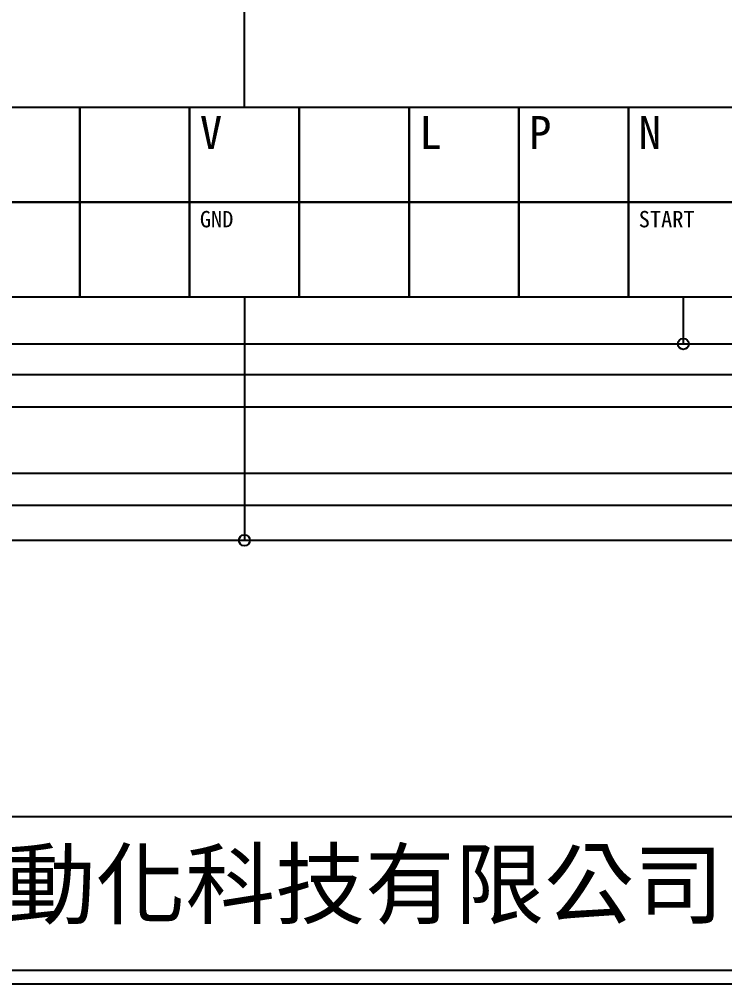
# Model space of a CAD drawing. Extents: x 627 to 914, y 3 to 207.
# Drawn here: x 691.6 to 755.9, y 3 to 91 of the extents above; entities that cross this region are included whole.
import ezdxf

# ---------------------------------------------------------------- set-up
doc = ezdxf.new("R2010")
doc.units = 0
doc.layers.get('0').update_dxf_attribs({"linetype": 'CONTINUOUS'})
doc.layers.add('圖框層', color=7, linetype='CONTINUOUS')
doc.layers.add('標尺寸層', color=3, linetype='CONTINUOUS')
doc.styles.add('STSL', font='KAIU.TTF')

msp = doc.modelspace()

# ---------------------------------------------------------------- linework, layer by layer
at = {"color": 0}
for points in [[(687.075, 82.981), (697.085, 82.981), (697.085, 74.316), (687.075, 74.316)], [(697.085, 82.981), (707.095, 82.981), (707.095, 74.316), (697.085, 74.316)], [(707.095, 82.981), (717.105, 82.981), (717.105, 74.316), (707.095, 74.316)], [(717.105, 82.981), (727.115, 82.981), (727.115, 74.316), (717.105, 74.316)], [(687.075, 74.316), (697.085, 74.316), (697.085, 65.652), (687.075, 65.652)], [(697.085, 74.316), (707.095, 74.316), (707.095, 65.652), (697.085, 65.652)], [(707.095, 74.316), (717.105, 74.316), (717.105, 65.652), (707.095, 65.652)], [(717.105, 74.316), (727.115, 74.316), (727.115, 65.652), (717.105, 65.652)], [(727.115, 74.316), (737.125, 74.316), (737.125, 65.652), (727.115, 65.652)], [(737.125, 74.316), (747.135, 74.316), (747.135, 65.652), (737.125, 65.652)], [(747.135, 74.316), (757.145, 74.316), (757.145, 65.652), (747.135, 65.652)]]:
    msp.add_lwpolyline(points, close=True, dxfattribs=at)
for points in [[(727.115, 82.981), (737.125, 82.981), (737.125, 74.316), (727.115, 74.316)], [(737.125, 82.981), (747.135, 82.981), (747.135, 74.316), (737.125, 74.316)], [(747.135, 82.981), (757.145, 82.981), (757.145, 74.316), (747.135, 74.316)]]:
    msp.add_lwpolyline(points, close=True)
at = {"layer": '圖框層', "color": 7}
for p, q in [((628.447, 18.25), (912.947, 18.25)), ((628.447, 4.25), (912.947, 4.25)), ((627.197, 3), (914.197, 3))]:
    msp.add_line(p, q, dxfattribs=at)
at = {"layer": '標尺寸層', "color": 0}
msp.add_line((712.1, 82.981), (712.1, 107.433), dxfattribs=at)
at = {"layer": '標尺寸層'}
for p, q in [((712.1, 65.652), (712.1, 43.462)), ((752.14, 65.652), (752.14, 61.383)), ((628.447, 61.383), (900.54, 61.383)), ((628.447, 58.576), (832.219, 58.576)), ((628.447, 55.63), (852.239, 55.63)), ((628.447, 49.598), (900.54, 49.598)), ((628.447, 46.652), (900.54, 46.652)), ((628.447, 43.462), (900.54, 43.462))]:
    msp.add_line(p, q, dxfattribs=at)
for centre in [(752.14, 61.383), (712.1, 43.462)]:
    msp.add_circle(centre, 0.5, dxfattribs=at)

# ---------------------------------------------------------------- texts
at = {"color": 0, "width": 8.29132, "attachment_point": 1}
for s, insert, char_height in [('V', (708.03, 82.18), 3), ('L', (728.05, 82.18), 3), ('GND', (708.03, 73.516), 1.5), ('START', (748.07, 73.516), 1.5)]:
    msp.add_mtext(s, dxfattribs=dict(at, insert=insert, char_height=char_height))
at = {"char_height": 3, "width": 8.29132, "attachment_point": 1}
for s, insert in [('P', (738.06, 82.18)), ('N', (748.07, 82.18))]:
    msp.add_mtext(s, dxfattribs=dict(at, insert=insert))
at = {"layer": '圖框層', "color": 4, "style": 'STSL'}
msp.add_text('泓陞自動化科技有限公司', height=6, dxfattribs=at).set_placement((665.8, 9.076))

doc.saveas('drawing.dxf')
